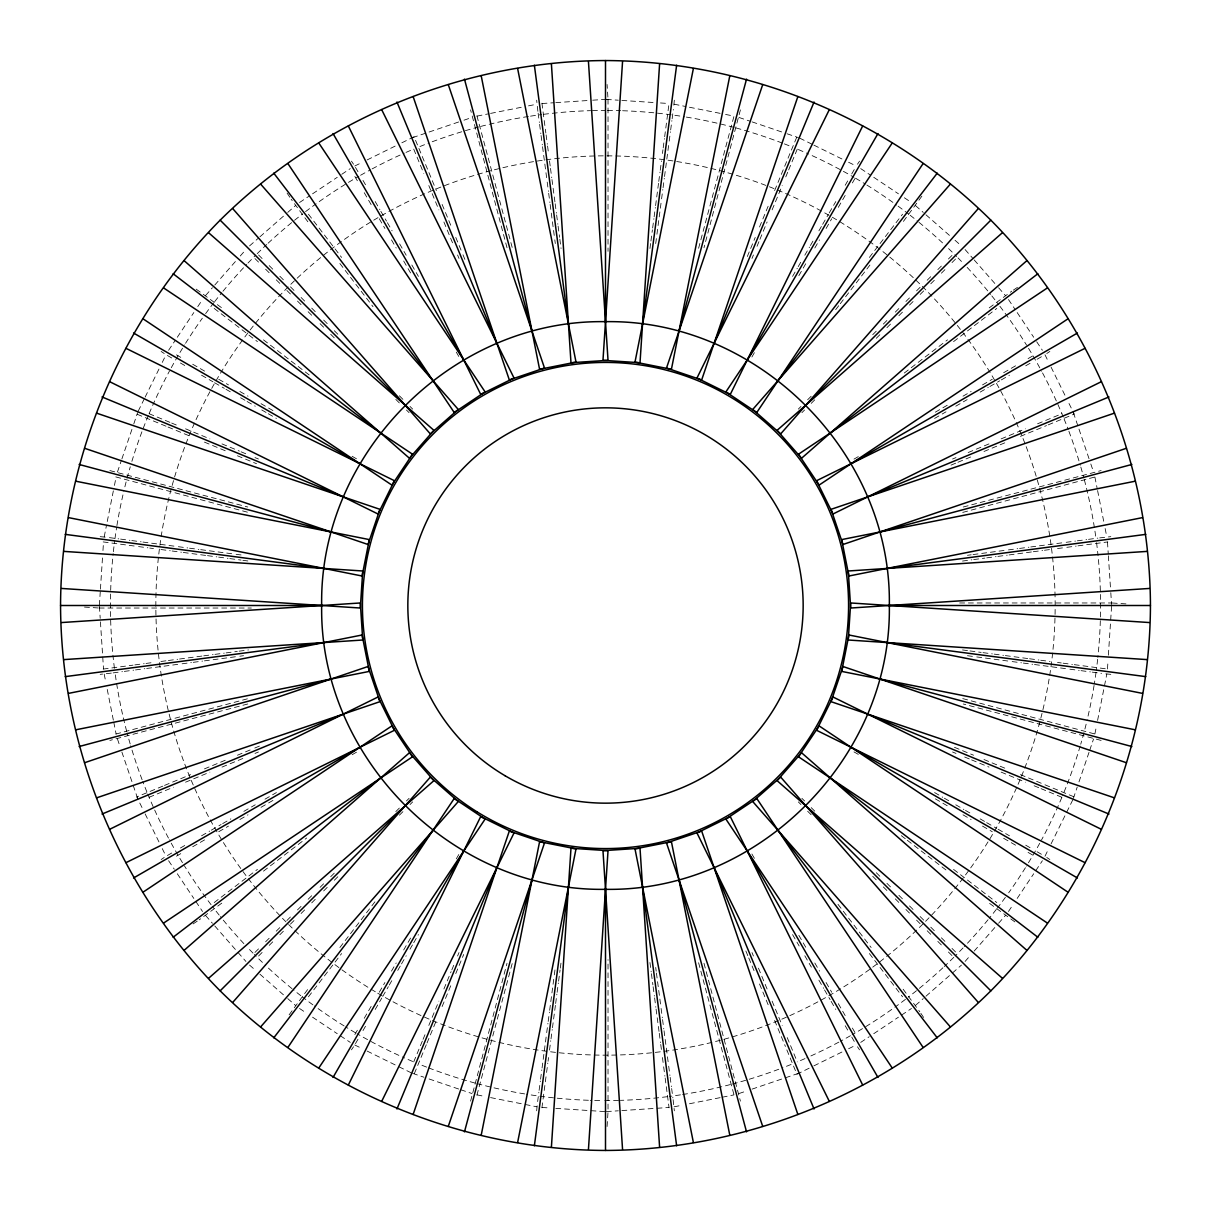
<?xml version="1.0" encoding="UTF-8"?>
<svg xmlns="http://www.w3.org/2000/svg" width="1211" height="1211" viewBox="0 0 1211 1211"><rect width="100%" height="100%" fill="white"/><g stroke="black" fill="none" stroke-linecap="round" stroke-linejoin="round"><path stroke-width="0.75" stroke-dasharray="5 3.75" d="M84.467 607.074L99.196 608.028L100.316 590.998M100.437 589.136L102.617 555.804M102.965 550.536L103.525 542.013M536.655 1110.82L537.396 1103.418M607.074 1126.533L608.028 1111.804L608.028 959.642M674.345 100.18L673.604 107.582M1107.475 668.987L1108.035 660.464M1108.383 655.196L1110.563 621.864M1110.684 620.002L1111.804 602.972L1126.533 603.926M537.639 1101.556L538.865 1092.246M539.107 1090.384L540.333 1081.06M540.575 1079.198L541.801 1069.888M542.059 1068.026L546.464 1034.497M546.706 1032.635L547.932 1023.325M548.189 1021.463L549.416 1012.154M549.658 1010.292L554.063 976.762M554.305 974.9L555.289 967.453M649.944 248.467L650.685 242.881M650.928 241.019L652.396 229.848M652.653 227.986L653.879 218.676M654.122 216.814L655.348 207.505M655.59 205.628L658.527 183.285M658.769 181.423L659.995 172.113M660.252 170.251L661.478 160.942M662.447 153.479L662.947 149.755M663.189 147.893L664.415 138.584M664.657 136.722L669.077 103.192M541.923 1107.808L546.343 1074.278M546.585 1072.416L547.811 1063.107M548.053 1061.245L548.553 1057.521M549.522 1050.058L550.748 1040.749M551.005 1038.887L552.231 1029.577M552.473 1027.715L555.41 1005.372M555.652 1003.495L556.878 994.186M557.121 992.324L558.347 983.014M558.604 981.152L560.072 969.981M560.315 968.119L561.056 962.533M655.711 243.547L656.695 236.1M656.937 234.238L661.342 200.708M661.584 198.846L662.811 189.537M663.068 187.675L664.294 178.365M664.536 176.503L668.941 142.974M669.199 141.112L670.425 131.802M670.667 129.94L671.893 120.616M672.135 118.754L673.361 109.444M104.191 536.897L106.523 525.18M107.249 521.532L113.41 490.576M114.439 485.414L116.105 477.043M470.579 1101.132L507.015 963.245M740.421 109.868L703.985 247.755M1094.895 733.957L1096.56 725.586M1097.59 720.424L1103.751 689.468M1104.477 685.82L1106.809 674.103M698.596 248.255L734.093 115.787M476.907 1095.213L512.404 962.745M117.437 472.048L121.282 460.74M121.872 458.969L132.029 429.088M133.77 423.956L137.615 412.633M1073.385 798.367L1077.23 787.044M1078.971 781.912L1089.128 752.031M1089.718 750.26L1093.563 738.952M413.723 1061.88L422.351 1041.051M423.063 1039.326L425.228 1034.118M428.815 1025.429L438.882 1001.134M443.907 988.993L451.097 971.631M451.824 969.89L453.974 964.683M457.576 956.009L459.014 952.542M747.308 256.52L755.225 237.432M759.524 227.017L768.879 204.447M774.631 190.566L783.971 168.011M784.698 166.27L796.914 136.767L812.233 144.321M426.302 1044.73L414.086 1074.233L398.767 1066.679M427.029 1042.989L436.369 1020.434M442.121 1006.553L451.476 983.983M455.775 973.568L463.692 954.48M751.986 258.458L753.424 254.991M757.026 246.317L759.176 241.11M759.902 239.369L767.093 222.007M772.118 209.866L782.185 185.571M785.772 176.882L787.937 171.674M788.649 169.949L797.277 149.12M144.321 398.767L136.767 414.086L166.27 426.302M145.138 397.102L159.928 367.13M162.259 362.407L166.028 354.747M1044.972 856.253L1048.741 848.593M1051.072 843.87L1065.862 813.898M1066.679 812.233L1074.233 796.914L1044.73 784.698M354.853 1034.572L358.607 1028.063M364.239 1018.3L372.7 1003.662M379.27 992.278L384.901 982.515M391.486 971.116L396.179 962.987M403.687 949.969L412.149 935.331M456.29 858.871L459.105 853.982M792.584 276.396L797.277 268.252M798.216 266.632L801.046 261.743M804.8 255.233L809.493 247.105M810.431 245.485L813.247 240.595M818.893 230.832L821.709 225.957M822.647 224.323L828.279 214.574M829.217 212.939L835.787 201.556M845.187 185.283L848.003 180.409M851.757 173.9L855.526 167.39M355.474 1043.61L359.243 1037.1M362.997 1030.591L365.813 1025.717M375.213 1009.444L381.783 998.061M382.721 996.426L388.353 986.677M389.291 985.043L392.107 980.168M397.753 970.405L400.569 965.515M401.507 963.895L406.2 955.767M409.954 949.257L412.784 944.368M413.723 942.748L418.416 934.604M751.895 357.018L754.71 352.129M798.851 275.669L807.313 261.031M814.821 248.013L819.514 239.884M826.099 228.485L831.73 218.722M838.3 207.338L846.761 192.7M852.393 182.937L856.147 176.428M168.601 350.282L175.247 340.336M177.306 337.248L193.821 312.559M197.771 306.625L202.525 299.526M289.126 1014.833L307.851 989.236M857.479 164.227L859.538 161.154M351.462 1049.846L353.521 1046.773M921.874 196.167L903.149 221.764M1008.475 911.474L1013.229 904.375M1017.179 898.441L1033.694 873.752M1035.753 870.664L1042.399 860.718M339.867 947.517L370.748 907.266M371.898 905.783L375.319 901.317M869.392 257.428L902.558 214.211M308.442 996.789L341.608 953.572M835.681 309.683L839.102 305.217M840.252 303.734L871.133 263.483M205.658 295.439L212.409 287.734M214.771 285.054L236.796 259.941M240.278 255.975L245.909 249.557M965.091 961.443L970.722 955.025M974.204 951.059L996.229 925.946M998.591 923.266L1005.342 915.561M254.991 952.421L258.987 948.44M265.618 941.795L269.614 937.814M276.244 931.168L280.241 927.187M286.871 920.542L290.867 916.56M297.497 909.915L301.494 905.934M308.124 899.289L312.12 895.307M320.082 887.33L324.064 883.349M330.709 876.703L334.705 872.722M395.8 811.612L399.781 807.631M406.427 800.986L409.091 798.337M798.337 409.091L800.986 406.427M807.631 399.781L811.612 395.8M872.722 334.705L876.703 330.709M883.349 324.064L887.33 320.082M895.307 312.12L899.289 308.124M905.934 301.494L909.915 297.497M916.56 290.867L920.542 286.871M927.187 280.241L931.168 276.244M937.814 269.614L941.795 265.618M948.44 258.987L952.421 254.991M258.579 956.009L262.56 952.013M269.205 945.382L273.186 941.386M279.832 934.756L283.813 930.759M290.458 924.129L294.44 920.133M301.085 913.503L305.066 909.506M311.711 902.876L315.693 898.88M323.67 890.918L327.651 886.936M334.297 880.291L338.278 876.295M399.388 815.2L403.369 811.219M410.014 804.573L412.663 801.909M801.909 412.663L804.573 410.014M811.219 403.369L815.2 399.388M876.295 338.278L880.291 334.297M886.936 327.651L890.918 323.67M898.88 315.693L902.876 311.711M909.506 305.066L913.503 301.085M920.133 294.44L924.129 290.458M930.759 283.813L934.756 279.832M941.386 273.186L945.382 269.205M952.013 262.56L956.009 258.579M249.557 245.909L258.533 238.022M259.941 236.796L285.054 214.771M287.734 212.409L295.439 205.658M915.561 1005.342L923.266 998.591M925.946 996.229L951.059 974.204M952.467 972.978L961.443 965.091M214.211 902.558L257.428 869.392M904.284 373.033L947.517 339.867M989.236 307.851L1011.775 291.17M221.764 903.149L199.225 919.83M263.483 871.133L306.716 837.967M953.572 341.608L996.789 308.442M299.526 202.525L309.471 195.879M312.559 193.821L337.248 177.306M341.759 174.308L350.282 168.601M161.154 859.538L164.227 857.479M1013.304 290.156L1017.906 287.083M193.094 923.917L197.696 920.844M1046.773 353.521L1049.846 351.462M860.718 1042.399L869.241 1036.692M873.752 1033.694L898.441 1017.179M901.529 1015.121L911.474 1008.475M167.39 855.526L173.9 851.757M180.409 848.003L185.283 845.187M201.556 835.787L209.685 831.094M211.319 830.156L221.083 824.524M222.703 823.586L230.832 818.893M243.85 811.37L255.233 804.8M264.997 799.169L276.396 792.584M853.982 459.105L858.871 456.29M935.331 412.149L949.969 403.687M962.987 396.179L971.116 391.486M982.515 384.901L992.278 379.27M1003.662 372.7L1018.3 364.239M1028.063 358.607L1034.572 354.853M176.428 856.147L182.937 852.393M192.7 846.761L207.338 838.3M218.722 831.73L228.485 826.099M239.884 819.514L248.013 814.821M261.031 807.313L275.669 798.851M352.129 754.71L357.018 751.895M934.604 418.416L946.003 411.831M955.767 406.2L967.15 399.63M980.168 392.107L988.297 387.414M989.917 386.476L999.68 380.844M1001.315 379.906L1009.444 375.213M1025.717 365.813L1030.591 362.997M1037.1 359.243L1043.61 355.474M354.747 166.028L362.407 162.259M367.13 159.928L397.102 145.138M401.84 142.807L414.086 136.767L424.864 162.804M809.16 1068.193L796.914 1074.233L786.136 1048.196M813.898 1065.862L843.87 1051.072M848.593 1048.741L856.253 1044.972M162.804 786.136L136.767 796.914L142.807 809.16M164.529 785.409L190.566 774.631M204.447 768.879L227.017 759.524M237.432 755.225L253.054 748.746M254.779 748.035L259.987 745.87M952.542 459.014L956.009 457.576M968.164 452.536L988.993 443.907M1001.134 438.882L1025.429 428.815M1037.585 423.789L1061.88 413.723M149.12 797.277L173.415 787.211M185.571 782.185L209.866 772.118M222.007 767.093L242.836 758.464M254.991 753.424L258.458 751.986M951.013 465.13L956.221 462.965M957.946 462.254L973.568 455.775M983.983 451.476L1006.553 442.121M1020.434 436.369L1046.471 425.591M1048.196 424.864L1074.233 414.086L1068.193 401.84M412.633 137.615L425.576 133.21M429.088 132.029L458.969 121.872M463.964 120.192L472.048 117.437M738.952 1093.563L747.036 1090.808M752.031 1089.128L781.912 1078.971M785.424 1077.79L798.367 1073.385M115.787 734.093L248.255 698.596M963.245 507.015L1101.132 470.579M247.755 703.985L109.868 740.421M962.745 512.404L1095.213 476.907M477.043 116.105L488.76 113.773M490.576 113.41L521.532 107.249M528.526 105.857L536.897 104.191M674.103 1106.809L682.474 1105.143M689.468 1103.751L720.424 1097.59M722.24 1097.227L733.957 1094.895M103.192 669.077L132.998 665.157M134.86 664.9L144.17 663.673M146.031 663.431L153.479 662.447M160.942 661.478L166.528 660.737M168.39 660.495L177.699 659.268M179.561 659.026L201.904 656.074M203.766 655.832L213.091 654.606M214.952 654.364L224.262 653.138M226.124 652.896L237.295 651.427M239.157 651.17L248.467 649.944M967.453 555.289L971.177 554.805M973.038 554.562L1006.568 550.142M1008.43 549.9L1017.74 548.674M1019.601 548.432L1028.911 547.205M1030.773 546.963L1064.302 542.543M1066.164 542.301L1075.474 541.075M1077.336 540.833L1086.661 539.606M1088.522 539.349L1097.832 538.123M1099.694 537.881L1110.82 536.655M111.306 673.119L100.18 674.345M113.168 672.877L122.478 671.651M124.339 671.394L133.664 670.167M135.526 669.925L144.836 668.699M146.698 668.457L180.227 664.037M182.089 663.795L191.399 662.568M193.26 662.326L202.57 661.1M204.432 660.858L237.961 656.438M239.823 656.195L243.547 655.711M962.533 561.056L971.843 559.83M973.705 559.573L984.876 558.104M986.738 557.862L996.047 556.636M997.909 556.394L1007.234 555.168M1009.096 554.926L1031.439 551.974M1033.301 551.732L1042.61 550.505M1044.472 550.263L1050.058 549.522M1057.521 548.553L1064.969 547.569M1066.83 547.327L1076.14 546.1M1078.002 545.843L1107.808 541.923M542.013 103.525L553.942 102.738M555.804 102.617L589.136 100.437M592.694 100.195L608.028 99.196L607.074 84.467M606.378 1111.577L618.306 1110.805M621.864 1110.563L655.196 1108.383M657.058 1108.262L668.987 1107.475M959.642 602.972L1111.804 602.972M99.196 608.028L251.358 608.028M606.378 99.423L618.306 100.195M621.864 100.437L655.196 102.617M660.464 102.965L668.987 103.525M100.18 536.655L107.582 537.396M1110.82 674.345L1103.418 673.604M542.013 1107.475L550.536 1108.035M555.804 1108.383L589.136 1110.563M590.998 1110.684L608.028 1111.804M109.444 537.639L118.754 538.865M120.616 539.107L129.94 540.333M131.802 540.575L141.112 541.801M142.974 542.059L176.503 546.464M178.365 546.706L187.675 547.932M189.537 548.189L198.846 549.416M200.708 549.658L234.238 554.063M236.1 554.305L243.547 555.289M962.533 649.944L968.119 650.685M969.981 650.928L981.152 652.396M983.014 652.653L992.324 653.879M994.186 654.122L1003.495 655.348M1005.372 655.59L1027.715 658.527M1029.577 658.769L1038.887 659.995M1040.749 660.252L1050.058 661.478M1057.521 662.447L1061.245 662.947M1063.107 663.189L1072.416 664.415M1074.278 664.657L1107.808 669.077M103.192 541.923L136.722 546.343M138.584 546.585L147.893 547.811M149.755 548.053L153.479 548.553M160.942 549.522L170.251 550.748M172.113 551.005L181.423 552.231M183.285 552.473L205.628 555.41M207.505 555.652L216.814 556.878M218.676 557.121L227.986 558.347M229.848 558.604L241.019 560.072M242.881 560.315L248.467 561.056M967.453 655.711L974.9 656.695M976.762 656.937L1010.292 661.342M1012.154 661.584L1021.463 662.811M1023.325 663.068L1032.635 664.294M1034.497 664.536L1068.026 668.941M1069.888 669.199L1079.198 670.425M1081.06 670.667L1090.384 671.893M1092.246 672.135L1101.556 673.361M674.103 104.191L685.82 106.523M689.468 107.249L720.424 113.41M725.586 114.439L733.957 116.105M109.868 470.579L247.755 507.015M1101.132 740.421L963.245 703.985M477.043 1094.895L485.414 1096.56M490.576 1097.59L521.532 1103.751M525.18 1104.477L536.897 1106.809M962.745 698.596L1095.213 734.093M115.787 476.907L248.255 512.404M738.952 117.437L750.26 121.282M752.031 121.872L781.912 132.029M787.044 133.77L798.367 137.615M412.633 1073.385L423.956 1077.23M429.088 1078.971L458.969 1089.128M460.74 1089.718L472.048 1093.563M149.12 413.723L169.949 422.351M171.674 423.063L176.882 425.228M185.571 428.815L209.866 438.882M222.007 443.907L239.369 451.097M241.11 451.824L246.317 453.974M254.991 457.576L258.458 459.014M954.48 747.308L973.568 755.225M983.983 759.524L1006.553 768.879M1020.434 774.631L1042.989 783.971M168.011 427.029L190.566 436.369M204.447 442.121L227.017 451.476M237.432 455.775L256.52 463.692M952.542 751.986L956.009 753.424M964.683 757.026L969.89 759.176M971.631 759.902L988.993 767.093M1001.134 772.118L1025.429 782.185M1034.118 785.772L1039.326 787.937M1041.051 788.649L1061.88 797.277M813.898 145.138L843.87 159.928M848.593 162.259L856.253 166.028M354.747 1044.972L362.407 1048.741M367.13 1051.072L397.102 1065.862M176.428 354.853L182.937 358.607M192.7 364.239L207.338 372.7M218.722 379.27L228.485 384.901M239.884 391.486L248.013 396.179M261.031 403.687L275.669 412.149M352.129 456.29L357.018 459.105M934.604 792.584L942.748 797.277M944.368 798.216L949.257 801.046M955.767 804.8L963.895 809.493M965.515 810.431L970.405 813.247M980.168 818.893L985.043 821.709M986.677 822.647L996.426 828.279M998.061 829.217L1009.444 835.787M1025.717 845.187L1030.591 848.003M1037.1 851.757L1043.61 855.526M167.39 355.474L173.9 359.243M180.409 362.997L185.283 365.813M201.556 375.213L212.939 381.783M214.574 382.721L224.323 388.353M225.957 389.291L230.832 392.107M240.595 397.753L245.485 400.569M247.105 401.507L255.233 406.2M261.743 409.954L266.632 412.784M268.252 413.723L276.396 418.416M853.982 751.895L858.871 754.71M935.331 798.851L949.969 807.313M962.987 814.821L971.116 819.514M982.515 826.099L992.278 831.73M1003.662 838.3L1018.3 846.761M1028.063 852.393L1034.572 856.147M860.718 168.601L870.664 175.247M873.752 177.306L898.441 193.821M904.375 197.771L911.474 202.525M196.167 289.126L221.764 307.851M1046.773 857.479L1049.846 859.538M161.154 351.462L164.227 353.521M1014.833 921.874L989.236 903.149M299.526 1008.475L306.625 1013.229M312.559 1017.179L337.248 1033.694M340.336 1035.753L350.282 1042.399M263.483 339.867L303.734 370.748M305.217 371.898L309.683 375.319M953.572 869.392L996.789 902.558M214.211 308.442L257.428 341.608M901.317 835.681L905.783 839.102M907.266 840.252L947.517 871.133M915.561 205.658L923.266 212.409M925.946 214.771L951.059 236.796M955.025 240.278L961.443 245.909M249.557 965.091L255.975 970.722M259.941 974.204L285.054 996.229M287.734 998.591L295.439 1005.342M258.579 254.991L262.56 258.987M269.205 265.618L273.186 269.614M279.832 276.244L283.813 280.241M290.458 286.871L294.44 290.867M301.085 297.497L305.066 301.494M311.711 308.124L315.693 312.12M323.67 320.082L327.651 324.064M334.297 330.709L338.278 334.705M399.388 395.8L403.369 399.781M410.014 406.427L412.663 409.091M801.909 798.337L804.573 800.986M811.219 807.631L815.2 811.612M876.295 872.722L880.291 876.703M886.936 883.349L890.918 887.33M898.88 895.307L902.876 899.289M909.506 905.934L913.503 909.915M920.133 916.56L924.129 920.542M930.759 927.187L934.756 931.168M941.386 937.814L945.382 941.795M952.013 948.44L956.009 952.421M254.991 258.579L258.987 262.56M265.618 269.205L269.614 273.186M276.244 279.832L280.241 283.813M286.871 290.458L290.867 294.44M297.497 301.085L301.494 305.066M308.124 311.711L312.12 315.693M320.082 323.67L324.064 327.651M330.709 334.297L334.705 338.278M395.8 399.388L399.781 403.369M406.427 410.014L409.091 412.663M798.337 801.909L800.986 804.573M807.631 811.219L811.612 815.2M872.722 876.295L876.703 880.291M883.349 886.936L887.33 890.918M895.307 898.88L899.289 902.876M905.934 909.506L909.915 913.503M916.56 920.133L920.542 924.129M927.187 930.759L931.168 934.756M937.814 941.386L941.795 945.382M948.44 952.013L952.421 956.009M965.091 249.557L972.978 258.533M974.204 259.941L996.229 285.054M998.591 287.734L1005.342 295.439M205.658 915.561L212.409 923.266M214.771 925.946L236.796 951.059M238.022 952.467L245.909 961.443M308.442 214.211L341.608 257.428M837.967 904.284L871.133 947.517M903.149 989.236L919.83 1011.775M307.851 221.764L291.17 199.225M339.867 263.483L373.033 306.716M869.392 953.572L902.558 996.789M1008.475 299.526L1015.121 309.471M1017.179 312.559L1033.694 337.248M1036.692 341.759L1042.399 350.282M351.462 161.154L353.521 164.227M920.844 1013.304L923.917 1017.906M287.083 193.094L290.156 197.696M857.479 1046.773L859.538 1049.846M168.601 860.718L174.308 869.241M177.306 873.752L193.821 898.441M195.879 901.529L202.525 911.474M355.474 167.39L359.243 173.9M362.997 180.409L365.813 185.283M375.213 201.556L379.906 209.685M380.844 211.319L386.476 221.083M387.414 222.703L392.107 230.832M399.63 243.85L406.2 255.233M411.831 264.997L418.416 276.396M751.895 853.982L754.71 858.871M798.851 935.331L807.313 949.969M814.821 962.987L819.514 971.116M826.099 982.515L831.73 992.278M838.3 1003.662L846.761 1018.3M852.393 1028.063L856.147 1034.572M354.853 176.428L358.607 182.937M364.239 192.7L372.7 207.338M379.27 218.722L384.901 228.485M391.486 239.884L396.179 248.013M403.687 261.031L412.149 275.669M456.29 352.129L459.105 357.018M792.584 934.604L799.169 946.003M804.8 955.767L811.37 967.15M818.893 980.168L823.586 988.297M824.524 989.917L830.156 999.68M831.094 1001.315L835.787 1009.444M845.187 1025.717L848.003 1030.591M851.757 1037.1L855.526 1043.61M1044.972 354.747L1048.741 362.407M1051.072 367.13L1065.862 397.102M145.138 813.898L159.928 843.87M162.259 848.593L166.028 856.253M425.591 164.529L436.369 190.566M442.121 204.447L451.476 227.017M455.775 237.432L462.254 253.054M462.965 254.779L465.13 259.987M751.986 952.542L753.424 956.009M758.464 968.164L767.093 988.993M772.118 1001.134L782.185 1025.429M787.211 1037.585L797.277 1061.88M413.723 149.12L423.789 173.415M428.815 185.571L438.882 209.866M443.907 222.007L452.536 242.836M457.576 254.991L459.014 258.458M745.87 951.013L748.035 956.221M748.746 957.946L755.225 973.568M759.524 983.983L768.879 1006.553M774.631 1020.434L785.409 1046.471M1073.385 412.633L1077.79 425.576M1078.971 429.088L1089.128 458.969M1090.808 463.964L1093.563 472.048M117.437 738.952L120.192 747.036M121.872 752.031L132.029 781.912M133.21 785.424L137.615 798.367M476.907 115.787L512.404 248.255M703.985 963.245L740.421 1101.132M507.015 247.755L470.579 109.868M698.596 962.745L734.093 1095.213M1094.895 477.043L1097.227 488.76M1097.59 490.576L1103.751 521.532M1105.143 528.526L1106.809 536.897M104.191 674.103L105.857 682.474M107.249 689.468L113.41 720.424M113.773 722.24L116.105 733.957M541.923 103.192L545.843 132.998M546.1 134.86L547.327 144.17M547.569 146.031L548.553 153.479M549.522 160.942L550.263 166.528M550.505 168.39L551.732 177.699M551.974 179.561L554.926 201.904M555.168 203.766L556.394 213.091M556.636 214.952L557.862 224.262M558.104 226.124L559.573 237.295M559.83 239.157L561.056 248.467M655.711 967.453L656.195 971.177M656.438 973.038L660.858 1006.568M661.1 1008.43L662.326 1017.74M662.568 1019.601L663.795 1028.911M664.037 1030.773L668.457 1064.302M668.699 1066.164L669.925 1075.474M670.167 1077.336L671.394 1086.661M671.651 1088.522L672.877 1097.832M673.119 1099.694L674.345 1110.82M537.881 111.306L536.655 100.18M538.123 113.168L539.349 122.478M539.606 124.339L540.833 133.664M541.075 135.526L542.301 144.836M542.543 146.698L546.963 180.227M547.205 182.089L548.432 191.399M548.674 193.26L549.9 202.57M550.142 204.432L554.562 237.961M554.805 239.823L555.289 243.547M649.944 962.533L651.17 971.843M651.427 973.705L652.896 984.876M653.138 986.738L654.364 996.047M654.606 997.909L655.832 1007.234M656.074 1009.096L659.026 1031.439M659.268 1033.301L660.495 1042.61M660.737 1044.472L661.478 1050.058M662.447 1057.521L663.431 1064.969M663.673 1066.83L664.9 1076.14M665.157 1078.002L669.077 1107.808M1107.475 542.013L1108.262 553.942M1108.383 555.804L1110.563 589.136M1110.805 592.694L1111.577 604.622M99.423 606.378L100.195 618.306M100.437 621.864L102.617 655.196M102.738 657.058L103.525 668.987M608.028 99.196L608.028 251.358M1098.422 559.527A495.072 495.072 0 0 1 1097.832 657.391M1097.635 659.268A495.072 495.072 0 0 1 1096.273 670.5M1096.031 672.362A495.072 495.072 0 0 1 1094.366 683.564M1094.078 685.426A495.072 495.072 0 0 1 1087.009 720.53M1086.131 724.193A495.072 495.072 0 0 1 1080.727 744.22M1080.197 746.021A495.072 495.072 0 0 1 1062.547 795.748M1061.82 797.489A495.072 495.072 0 0 1 1041.505 839.995M1039.704 843.31A495.072 495.072 0 0 1 1026.413 866.107M1025.429 867.712A495.072 495.072 0 0 1 1008.672 892.795M1005.372 897.381A495.072 495.072 0 0 1 997.455 907.932M996.29 909.416A495.072 495.072 0 0 1 989.251 918.271M988.055 919.724A495.072 495.072 0 0 1 964.334 946.563M963.033 947.925A495.072 495.072 0 0 1 955.116 956.009M953.784 957.341A495.072 495.072 0 0 1 944.277 966.499M942.9 967.786A495.072 495.072 0 0 1 908.432 997.062M905.45 999.363A495.072 495.072 0 0 1 894.838 1007.219M891.765 1009.399A495.072 495.072 0 0 1 852.09 1034.784M850.44 1035.723A495.072 495.072 0 0 1 840.555 1041.203M838.89 1042.096A495.072 495.072 0 0 1 806.723 1057.824M804.997 1058.596A495.072 495.072 0 0 1 798.079 1061.578M791.101 1064.454A495.072 495.072 0 0 1 782.336 1067.905M778.809 1069.237A495.072 495.072 0 0 1 732.125 1084.102M730.294 1084.572A495.072 495.072 0 0 1 682.338 1094.562M680.476 1094.85A495.072 495.072 0 0 1 669.274 1096.439M667.397 1096.682A495.072 495.072 0 0 1 620.426 1100.345M618.549 1100.39A495.072 495.072 0 0 1 603.472 1100.557M599.702 1100.527A495.072 495.072 0 0 1 590.272 1100.33M588.395 1100.269A495.072 495.072 0 0 1 526.513 1094.229M524.651 1093.911A495.072 495.072 0 0 1 476.771 1083.542M474.954 1083.043A495.072 495.072 0 0 1 428.391 1067.799M426.635 1067.118A495.072 495.072 0 0 1 419.627 1064.348M412.648 1061.457A495.072 495.072 0 0 1 402.294 1056.931M398.858 1055.371A495.072 495.072 0 0 1 357.033 1033.694M355.398 1032.741A495.072 495.072 0 0 1 345.71 1026.928M344.106 1025.929A495.072 495.072 0 0 1 314.391 1005.932M312.877 1004.827A495.072 495.072 0 0 1 302.326 996.88M300.843 995.73A495.072 495.072 0 0 1 293.471 989.856M292.002 988.66A495.072 495.072 0 0 1 265.133 965M262.409 962.397A495.072 495.072 0 0 1 254.34 954.465M253.008 953.118A495.072 495.072 0 0 1 247.755 947.713M243.865 943.611A495.072 495.072 0 0 1 220.372 916.576M219.191 915.107A495.072 495.072 0 0 1 212.228 906.206M211.077 904.708A495.072 495.072 0 0 1 184.42 865.85M182.452 862.641A495.072 495.072 0 0 1 169.358 839.738M168.465 838.073A495.072 495.072 0 0 1 147.621 793.735M146.909 791.994A495.072 495.072 0 0 1 142.762 781.458M142.096 779.702A495.072 495.072 0 0 1 130.712 745.749M130.183 743.932A495.072 495.072 0 0 1 127.14 733.033M126.655 731.217A495.072 495.072 0 0 1 114.939 672.075M114.439 668.336A495.072 495.072 0 0 1 112.941 655.227M112.578 651.473A495.072 495.072 0 0 1 113.168 553.609M113.365 551.732A495.072 495.072 0 0 1 114.727 540.5M114.969 538.638A495.072 495.072 0 0 1 116.634 527.436M116.922 525.574A495.072 495.072 0 0 1 123.991 490.47M124.869 486.807A495.072 495.072 0 0 1 130.273 466.78M131.878 461.361A495.072 495.072 0 0 1 148.453 415.252M149.18 413.511A495.072 495.072 0 0 1 169.495 371.005M171.296 367.69A495.072 495.072 0 0 1 184.587 344.893M185.571 343.288A495.072 495.072 0 0 1 202.328 318.205M205.628 313.619A495.072 495.072 0 0 1 213.545 303.068M214.71 301.584A495.072 495.072 0 0 1 221.749 292.729M222.945 291.276A495.072 495.072 0 0 1 246.666 264.437M247.967 263.075A495.072 495.072 0 0 1 255.884 254.991M257.216 253.659A495.072 495.072 0 0 1 266.723 244.501M268.1 243.214A495.072 495.072 0 0 1 302.568 213.938M305.55 211.637A495.072 495.072 0 0 1 316.162 203.781M319.235 201.601A495.072 495.072 0 0 1 358.91 176.216M360.56 175.277A495.072 495.072 0 0 1 370.445 169.797M372.11 168.904A495.072 495.072 0 0 1 404.277 153.176M406.003 152.404A495.072 495.072 0 0 1 412.921 149.422M419.899 146.546A495.072 495.072 0 0 1 428.664 143.095M432.191 141.763A495.072 495.072 0 0 1 478.875 126.898M480.706 126.428A495.072 495.072 0 0 1 528.662 116.438M530.524 116.15A495.072 495.072 0 0 1 541.726 114.561M543.603 114.318A495.072 495.072 0 0 1 590.574 110.655M592.451 110.61A495.072 495.072 0 0 1 605.651 110.428M607.528 110.443A495.072 495.072 0 0 1 620.728 110.67M622.605 110.731A495.072 495.072 0 0 1 684.487 116.771M686.349 117.089A495.072 495.072 0 0 1 734.229 127.458M736.046 127.957A495.072 495.072 0 0 1 782.609 143.201M784.365 143.882A495.072 495.072 0 0 1 791.373 146.652M798.352 149.543A495.072 495.072 0 0 1 808.706 154.069M812.142 155.629A495.072 495.072 0 0 1 853.967 177.306M855.602 178.259A495.072 495.072 0 0 1 865.29 184.072M866.894 185.071A495.072 495.072 0 0 1 896.609 205.068M898.123 206.173A495.072 495.072 0 0 1 908.674 214.12M910.157 215.27A495.072 495.072 0 0 1 917.529 221.144M918.998 222.34A495.072 495.072 0 0 1 945.867 246M948.591 248.603A495.072 495.072 0 0 1 956.66 256.535M957.992 257.882A495.072 495.072 0 0 1 963.245 263.287M967.135 267.389A495.072 495.072 0 0 1 990.628 294.424M991.809 295.893A495.072 495.072 0 0 1 998.772 304.794M999.923 306.292A495.072 495.072 0 0 1 1026.58 345.15M1028.548 348.359A495.072 495.072 0 0 1 1041.642 371.262M1042.535 372.927A495.072 495.072 0 0 1 1063.379 417.265M1064.091 419.006A495.072 495.072 0 0 1 1068.238 429.542M1068.904 431.298A495.072 495.072 0 0 1 1080.288 465.251M1080.817 467.068A495.072 495.072 0 0 1 1083.86 477.967M1084.345 479.783A495.072 495.072 0 0 1 1096.061 538.925M1096.56 542.664A495.072 495.072 0 0 1 1098.059 555.773M377.741 993.202A449.644 449.644 0 0 0 1055.144 608.891A449.644 449.644 0 0 0 383.615 214.408A449.644 449.644 0 0 0 377.741 993.202"/><path stroke-width="1.5" d="M605.5 1150.45C748.519 1149.92 889.328 1091.595 990.84 990.84C1091.595 889.328 1149.92 748.519 1150.45 605.5C1149.92 462.481 1091.595 321.672 990.84 220.16C889.328 119.405 748.519 61.08 605.5 60.55C462.481 61.08 321.672 119.405 220.16 220.16C119.405 321.672 61.08 462.481 60.55 605.5C61.08 748.519 119.405 889.328 220.16 990.84C321.672 1091.595 462.481 1149.92 605.5 1150.45L605.5 889.328C757.859 892.007 892.007 757.859 889.328 605.5C892.007 453.141 757.859 318.993 605.5 321.672C453.141 318.993 318.993 453.141 321.672 605.5C318.993 757.859 453.141 892.007 605.5 889.328M551.414 1146.908L570.986 848.26L608.028 850.682L588.455 1149.33M622.545 61.67L602.972 360.318L640.014 362.74L659.586 64.092M534.369 1145.788L568.459 886.906M642.541 324.094L676.631 65.212M481.206 1135.207L539.591 841.675L576.012 848.911L517.627 1142.457M693.373 68.543L634.988 362.089L671.409 369.325L729.794 75.793M464.464 1131.876L532.038 879.655M678.962 331.345L746.536 79.124M413.133 1114.453L509.331 831.049L544.496 842.977L448.282 1126.397M762.718 84.603L666.504 368.023L701.669 379.951L797.867 96.547M396.951 1108.973L496.888 867.727M714.112 343.273L814.049 102.027M348.344 1084.995L480.722 816.562L514.009 832.986L381.647 1101.42M829.353 109.58L696.991 378.014L730.278 394.438L862.656 126.005M333.025 1077.442L463.586 851.303M747.414 359.697L877.975 133.558M287.961 1047.333L454.231 798.473L485.096 819.105L318.826 1067.951M892.174 143.049L725.904 391.895L756.769 412.527L923.039 163.667M273.762 1037.842L432.721 830.67M778.279 380.33L937.238 173.158M232.996 1002.102L430.344 777.084L458.258 801.561L260.91 1026.58M950.09 184.42L752.742 409.439L780.656 433.916L978.004 208.897M220.16 990.84L404.807 806.193M806.193 404.807L990.84 220.16M184.42 950.09L409.439 752.742L433.916 780.656L208.897 978.004M1002.102 232.996L777.084 430.344L801.561 458.258L1026.58 260.91M173.158 937.238L380.33 778.279M830.67 432.721L1037.842 273.762M143.049 892.174L391.895 725.904L412.527 756.769L163.667 923.039M1047.333 287.961L798.473 454.231L819.105 485.096L1067.951 318.826M133.558 877.975L359.697 747.414M851.303 463.586L1077.442 333.025M109.58 829.353L378.014 696.991L394.438 730.278L126.005 862.656M1084.995 348.344L816.562 480.722L832.986 514.009L1101.42 381.647M102.027 814.049L343.273 714.112M867.727 496.888L1108.973 396.951M84.603 762.718L368.023 666.504L379.951 701.669L96.547 797.867M1114.453 413.133L831.049 509.331L842.977 544.496L1126.397 448.282M79.124 746.536L331.345 678.962M879.655 532.038L1131.876 464.464M68.543 693.373L362.089 634.988L369.325 671.409L75.793 729.794M1135.207 481.206L841.675 539.591L848.911 576.012L1142.457 517.627M65.212 676.631L324.094 642.541M886.906 568.459L1145.788 534.369M61.67 622.545L360.318 602.972L362.74 640.014L64.092 659.586M1146.908 551.414L848.26 570.986L850.682 608.028L1149.33 588.455M60.55 605.5L321.672 605.5M889.328 605.5L1150.45 605.5M64.092 551.414L362.74 570.986L360.318 608.028L61.67 588.455M1149.33 622.545L850.682 602.972L848.26 640.014L1146.908 659.586M65.212 534.369L324.094 568.459M886.906 642.541L1145.788 676.631M75.793 481.206L369.325 539.591L362.089 576.012L68.543 517.627M1142.457 693.373L848.911 634.988L841.675 671.409L1135.207 729.794M79.124 464.464L331.345 532.038M879.655 678.962L1131.876 746.536M96.547 413.133L379.951 509.331L368.023 544.496L84.603 448.282M1126.397 762.718L842.977 666.504L831.049 701.669L1114.453 797.867M102.027 396.951L343.273 496.888M867.727 714.112L1108.973 814.049M126.005 348.344L394.438 480.722L378.014 514.009L109.58 381.647M1101.42 829.353L832.986 696.991L816.562 730.278L1084.995 862.656M133.558 333.025L359.697 463.586M851.303 747.414L1077.442 877.975M163.667 287.961L412.527 454.231L391.895 485.096L143.049 318.826M1067.951 892.174L819.105 725.904L798.473 756.769L1047.333 923.039M173.158 273.762L380.33 432.721M830.67 778.279L1037.842 937.238M208.897 232.996L433.916 430.344L409.439 458.258L184.42 260.91M1026.58 950.09L801.561 752.742L777.084 780.656L1002.102 978.004M220.16 220.16L404.807 404.807M806.193 806.193L990.84 990.84M260.91 184.42L458.258 409.439L430.344 433.916L232.996 208.897M978.004 1002.102L780.656 777.084L752.742 801.561L950.09 1026.58M273.762 173.158L432.721 380.33M778.279 830.67L937.238 1037.842M318.826 143.049L485.096 391.895L454.231 412.527L287.961 163.667M923.039 1047.333L756.769 798.473L725.904 819.105L892.174 1067.951M333.025 133.558L463.586 359.697M747.414 851.303L877.975 1077.442M381.647 109.58L514.009 378.014L480.722 394.438L348.344 126.005M862.656 1084.995L730.278 816.562L696.991 832.986L829.353 1101.42M396.951 102.027L496.888 343.273M714.112 867.727L814.049 1108.973M448.282 84.603L544.496 368.023L509.331 379.951L413.133 96.547M797.867 1114.453L701.669 831.049L666.504 842.977L762.718 1126.397M464.464 79.124L532.038 331.345M678.962 879.655L746.536 1131.876M517.627 68.543L576.012 362.089L539.591 369.325L481.206 75.793M729.794 1135.207L671.409 841.675L634.988 848.911L693.373 1142.457M534.369 65.212L568.459 324.094M642.541 886.906L676.631 1145.788M588.455 61.67L608.028 360.318L570.986 362.74L551.414 64.092M659.586 1146.908L640.014 848.26L602.972 850.682L622.545 1149.33M605.5 60.55L605.5 321.672M477.149 811.915A243.063 243.063 0 0 0 848.442 613.432A243.063 243.063 0 0 0 490.909 391.138A243.063 243.063 0 0 0 477.149 811.915M505.093 775.751A197.65 197.65 0 0 0 803.15 607.316A197.65 197.65 0 0 0 508.257 433.417A197.65 197.65 0 0 0 505.093 775.751"/></g></svg>
